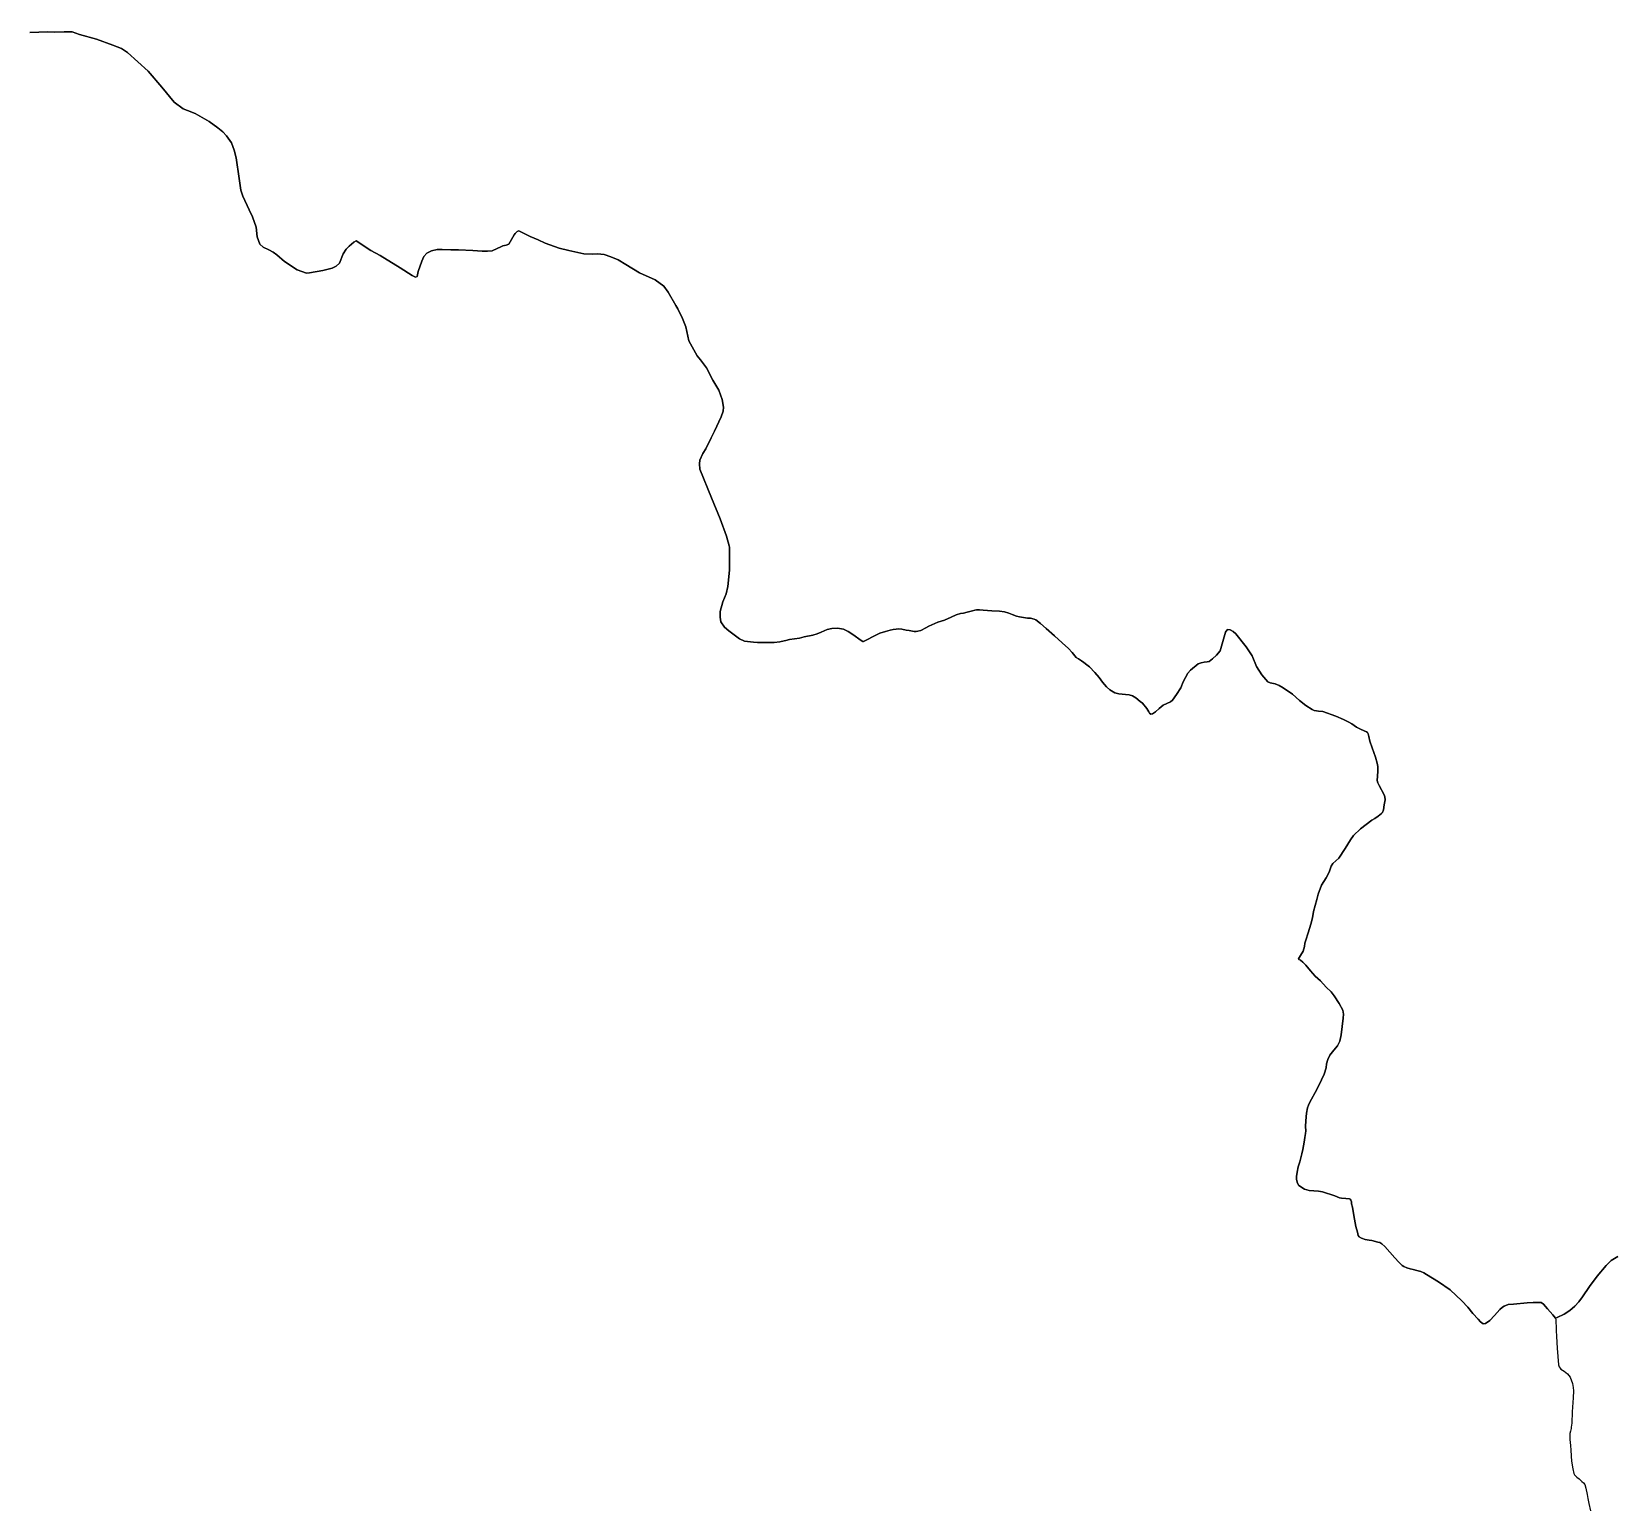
# Model space of a CAD drawing. Header units: millimetres. Extents: x 163919 to 195198, y 430116 to 478891.
# Drawn here: x 174272 to 178483, y 447692 to 451612 of the extents above; entities that cross this region are included whole.
import ezdxf

# ---------------------------------------------------------------- set-up
doc = ezdxf.new("R2010")
doc.units = ezdxf.units.MM
for name, color, linetype in [('#SK(지방하천)_2', 6, 'Continuous'), ('#SK01', 6, 'Continuous'), ('#SK02', 6, 'Continuous'), ('#SK03', 2, 'Continuous'), ('#SK04', 2, 'Continuous')]:
    doc.layers.add(name, color=color, linetype=linetype)

msp = doc.modelspace()

# ---------------------------------------------------------------- linework, layer by layer
at = {"layer": '#SK(지방하천)_2'}
msp.add_lwpolyline([(174267.2, 451609.8), (174314.7, 451611.1), (174332.2, 451610.3), (174358.2, 451611.7), (174379.7, 451611.4), (174399.4, 451604.7), (174443.7, 451592), (174487.9, 451576.4), (174510.8, 451566.8), (174526.3, 451556.8), (174581, 451506.7), (174617.9, 451464.7), (174650.3, 451424.9), (174674.6, 451407), (174685.9, 451402.3), (174706.4, 451394.7), (174743.3, 451373.1), (174766, 451356), (174779.5, 451345.9), (174789.4, 451335), (174802.9, 451316.2), (174810.1, 451297.3), (174815.4, 451276.3), (174823.4, 451221.7), (174827.4, 451190.5), (174832.8, 451175.2), (174849.7, 451138.9), (174858.1, 451120.4), (174868.1, 451092.3), (174871, 451067.2), (174877.7, 451047.2), (174886.6, 451039.2), (174901.8, 451032.7), (174913.5, 451026.2), (174922.9, 451019), (174943.1, 451001.5), (174977.4, 450979.2), (175001.4, 450970.5), (175009.7, 450970.9), (175045.5, 450977.7), (175070, 450984), (175080.6, 450988.5), (175089.2, 450996.7), (175099.6, 451021.5), (175107.5, 451034), (175115.3, 451041.9), (175127.7, 451052.9), (175134, 451055.9), (175172.9, 451030.9), (175197.2, 451017), (175250.2, 450984.9), (175282.4, 450964.3), (175291, 450960), (175295.7, 450961.9), (175298.8, 450975.2), (175307.9, 451001.8), (175313.4, 451014.5), (175321.8, 451023.3), (175333.9, 451029.8), (175349, 451033), (175362, 451033.6), (175385.3, 451032.5), (175405.4, 451032.4), (175443.4, 451030.5), (175468.7, 451028.9), (175482.8, 451028.7), (175494.6, 451030), (175508.3, 451035.9), (175518.2, 451039.9), (175523.5, 451042.8), (175532.2, 451045), (175538.8, 451047.7), (175546.5, 451059.8), (175553.5, 451072.2), (175555.6, 451076.1), (175561, 451080.9), (175566, 451082.9), (175595.9, 451067.6), (175616.7, 451059.3), (175636, 451050), (175673.2, 451036.5), (175698.5, 451030.4), (175738.3, 451021.5), (175762.4, 451020.9), (175774.8, 451021.7), (175792, 451019.5), (175809.9, 451013.7), (175829.2, 451005.6), (175850, 450993.6), (175886.6, 450971.6), (175927.5, 450952.7), (175950.5, 450936.2), (175962.7, 450920.3), (175982.5, 450884.3), (175988, 450875.5), (176000.4, 450849.7), (176008.8, 450827.4), (176017.1, 450790.7), (176038.9, 450750.5), (176048.1, 450740.1), (176064, 450719.3), (176081.1, 450685.7), (176096.9, 450659.6), (176105.5, 450634.5), (176109, 450614.5), (176108.3, 450603.7), (176102.9, 450588.8), (176085.7, 450550.9), (176076.8, 450532.8), (176062.6, 450503.7), (176054.7, 450491.1), (176046.1, 450473.6), (176045.4, 450464.1), (176046.4, 450449.4), (176077.7, 450373.2), (176100.2, 450317.6), (176117.5, 450271.5), (176124.2, 450246.5), (176125.2, 450242.7), (176125, 450181.3), (176121.2, 450137.6), (176116.4, 450118.4), (176107.6, 450097.3), (176100.7, 450071.8), (176100.5, 450056.2), (176102.6, 450044.2), (176111.7, 450030), (176123, 450020.4), (176152, 449998.8), (176164.7, 449992.9), (176188.9, 449989.9), (176199.6, 449989.1), (176220.2, 449989.4), (176230.6, 449989.2), (176243.9, 449989.6), (176258.9, 449990.9), (176270.1, 449993.3), (176274.6, 449994.9), (176284.6, 449996.9), (176297.5, 449998.9), (176311.2, 450000.9), (176323.8, 450004), (176346.3, 450008.8), (176357.8, 450012.3), (176368.6, 450016.8), (176384.8, 450023.6), (176397.3, 450026.9), (176412, 450027.2), (176427.7, 450024.9), (176440.3, 450018.3), (176455.7, 450008.4), (176472, 449996.2), (176479.1, 449992.1), (176481.3, 449992.3), (176484.7, 449993.8), (176493.9, 449998.5), (176504.7, 450004.1), (176524.1, 450014), (176539.3, 450018.8), (176551.5, 450022.2), (176560.2, 450024), (176567.8, 450024.9), (176574.2, 450025.2), (176583.3, 450024.5), (176594.2, 450022.3), (176602.1, 450021), (176610.8, 450019.4), (176616, 450018.5), (176620.7, 450018.5), (176625.6, 450019.2), (176633.5, 450021.4), (176646.3, 450028.1), (176654.3, 450032.5), (176670.6, 450040), (176678.8, 450043.3), (176695.9, 450048.7), (176713.5, 450057), (176727.4, 450063.2), (176738.7, 450066.2), (176746.4, 450067.5), (176756.4, 450070.1), (176770.5, 450073.8), (176776.8, 450075.4), (176781.5, 450075.8), (176788.7, 450075.8), (176799.3, 450075.4), (176822.1, 450073.7), (176842, 450072.4), (176855.1, 450070.4), (176866.8, 450067.1), (176876.2, 450063.4), (176887.5, 450058.8), (176895, 450057.2), (176917, 450054.1), (176924.3, 450053.6), (176934.4, 450051.3), (176938.5, 450049.1), (176951, 450039.5), (176965.8, 450026.2), (176988.4, 450007.4), (177008.4, 449988.5), (177025.2, 449973.3), (177034.8, 449962.5), (177045.6, 449949.6), (177051.9, 449945.7), (177059.7, 449940.9), (177066.3, 449936.5), (177074.1, 449930.1), (177080.9, 449924.5), (177095.3, 449909.9), (177106.8, 449896.6), (177116, 449884.2), (177126.8, 449871.9), (177135.7, 449863.2), (177148.7, 449855.2), (177159.6, 449853.2), (177176.5, 449851.4), (177187, 449850), (177195.4, 449847.7), (177204.6, 449842.4), (177216.2, 449833), (177222.2, 449828.2), (177233.8, 449813.7), (177239.1, 449804.8), (177240.3, 449801.8), (177244.2, 449799), (177248.9, 449800), (177256.4, 449804.7), (177266.4, 449814.4), (177276.5, 449822.6), (177296.1, 449832), (177301.3, 449836.3), (177311.9, 449850.8), (177323.8, 449869.3), (177329.9, 449884.4), (177335.8, 449896.3), (177342.4, 449908), (177349.1, 449915.6), (177369.9, 449932.3), (177377.4, 449935.3), (177386, 449936.9), (177394.1, 449937.5), (177399.5, 449939.2), (177408.2, 449945.5), (177418.4, 449955.5), (177428.2, 449967.4), (177434, 449985.9), (177442.5, 450016.5), (177446.6, 450022.6), (177448.2, 450023.6), (177455.2, 450023.2), (177462.5, 450018.3), (177469.7, 450012.2), (177497.7, 449977.7), (177512.9, 449953.6), (177525.2, 449925.7), (177538.7, 449903.6), (177555.3, 449885.2), (177561.3, 449881.8), (177574, 449879.2), (177584.7, 449875.1), (177596, 449868.8), (177620, 449852), (177638.7, 449834.8), (177655.9, 449821.9), (177672.7, 449810.9), (177678.2, 449808.5), (177684.2, 449807.5), (177689.1, 449807.2), (177700.6, 449805.6), (177735.8, 449793.4), (177755.7, 449784.9), (177769.6, 449778.1), (177778, 449772.9), (177790.3, 449764.7), (177800.9, 449759.5), (177810.8, 449755), (177817.1, 449752.3), (177819.5, 449750.2), (177821.4, 449746.7), (177822.9, 449739.3), (177825.5, 449727.3), (177832.1, 449709.7), (177840.6, 449684.7), (177844.9, 449668.4), (177846.7, 449660.1), (177847.4, 449646.7), (177845.1, 449622.9), (177847, 449616.6), (177850.8, 449609), (177863.9, 449584.5), (177865.6, 449579.1), (177866.7, 449571.5), (177864.2, 449558.2), (177861.8, 449544.8), (177859.2, 449537.4), (177857.1, 449535.2), (177848, 449528.1), (177838.8, 449521.7), (177830.9, 449517.7), (177801, 449494.1), (177782, 449476.3), (177774.7, 449465), (177760.2, 449442.4), (177743, 449416.4), (177727.6, 449402), (177722.9, 449395.6), (177721.1, 449389.7), (177718, 449378.8), (177709.8, 449364.3), (177697.8, 449345), (177688.3, 449320.6), (177685.3, 449306.6), (177680.7, 449290.7), (177675.8, 449274.6), (177673.2, 449257.6), (177669.3, 449240.9), (177662.1, 449218.3), (177655.4, 449198.2), (177653.4, 449190.5), (177652.5, 449181.8), (177648.6, 449169.5), (177641.9, 449157.7), (177636.7, 449148.8), (177636.8, 449147.1), (177641.4, 449145.6), (177647.5, 449140.5), (177655.9, 449132.1), (177668, 449117.3), (177680.8, 449103.3), (177694.3, 449090.5), (177709.6, 449073.5), (177723.1, 449061), (177731.2, 449050.6), (177744, 449030.8), (177753.8, 449012.8), (177755.8, 449002), (177755.3, 448991.2), (177749.7, 448947.4), (177745.8, 448930.2), (177739.6, 448918.3), (177730.5, 448906), (177719.7, 448892.9), (177714.5, 448881.9), (177711.1, 448869.8), (177709.6, 448859.8), (177704.4, 448843), (177690, 448812.5), (177681, 448793.9), (177671.2, 448776.1), (177665.5, 448766.7), (177662.6, 448759.9), (177660.4, 448753.2), (177657.4, 448739.4), (177655.7, 448718.8), (177654.7, 448703.3), (177655.4, 448692.3), (177654.9, 448684.9), (177652.8, 448674.3), (177651.2, 448662), (177647.6, 448642.6), (177645.1, 448630.7), (177639.5, 448609.6), (177635.7, 448596.8), (177632.6, 448582.1), (177630.7, 448570.9), (177630.9, 448562.9), (177633.7, 448553.3), (177636.8, 448547), (177651.9, 448536.9), (177664.4, 448533.9), (177676.8, 448533), (177689.7, 448532.3), (177700, 448529.9), (177732.8, 448519.1), (177745, 448514.4), (177750.4, 448513), (177762.3, 448512.1), (177772.1, 448511.9), (177773.7, 448510.6), (177775.6, 448507.9), (177776.8, 448503.9), (177777.4, 448498), (177779.6, 448489.1), (177783.2, 448466.8), (177786.5, 448448.2), (177788.6, 448437.8), (177792.6, 448422.9), (177794.8, 448414.5), (177797.8, 448410.8), (177803.5, 448406.7), (177813.6, 448403.1), (177824.2, 448402.1), (177830.8, 448400.9), (177847.2, 448396.7), (177852.4, 448395.3), (177857.4, 448392.3), (177865.8, 448384.8), (177892, 448355.2), (177902.7, 448343.5), (177911.9, 448334), (177916, 448331.4), (177923.7, 448328.1), (177932.6, 448325.7), (177941, 448323.6), (177950.3, 448321.3), (177960.9, 448318.2), (177969.3, 448314.7), (177976.6, 448310.7), (178007.8, 448291.4), (178038.7, 448269.7), (178069.7, 448240.4), (178085.7, 448223.6), (178099.6, 448207.3), (178113.7, 448191.9), (178119.9, 448185.1), (178126.4, 448179.9), (178132.9, 448180.1), (178144.2, 448188.7), (178157, 448201.7), (178171.3, 448217.9), (178178.3, 448223.9), (178182.5, 448226.5), (178193.5, 448231), (178207.3, 448231.6), (178243.8, 448235), (178259.3, 448235.8), (178275.6, 448236.4), (178281.2, 448235.9), (178286.8, 448231.6), (178297.2, 448219.1), (178311.8, 448203.6), (178318.5, 448194.3), (178319.4, 448189.7), (178319.8, 448184.1), (178320.7, 448171.9), (178321, 448161.6), (178321.7, 448146.2), (178322.9, 448114.9), (178327.1, 448070.4), (178328.7, 448065), (178331.4, 448061.4), (178333.1, 448059.4), (178341.4, 448053.9), (178350.7, 448046.3), (178358.2, 448038.2), (178364.3, 448020.9), (178366.1, 448010.4), (178367, 448001.7), (178365.9, 447983.2), (178363.3, 447945.7), (178362.1, 447915.3), (178360.8, 447905.2), (178360.1, 447901.4), (178358.3, 447894.6), (178357.2, 447887.9), (178356.9, 447883.6), (178357.2, 447871.5), (178357.6, 447865.1), (178358.4, 447855), (178359.6, 447844.9), (178360.4, 447827.7), (178361.6, 447814.5), (178364.9, 447794.3), (178367.2, 447782.2), (178369.3, 447778.5), (178375.7, 447772.4), (178381.3, 447767.5), (178389.2, 447760.6), (178393.3, 447757), (178396.6, 447753.1), (178399.1, 447743), (178402.6, 447726.5), (178404.8, 447715.1), (178407.7, 447702.1), (178411.7, 447682.6)], dxfattribs=at)
at = {"layer": '#SK01'}
msp.add_lwpolyline([(174267.2, 451609.8), (174314.7, 451611.1), (174332.2, 451610.3), (174358.2, 451611.7), (174379.7, 451611.4), (174399.4, 451604.7), (174443.7, 451592), (174487.9, 451576.4), (174510.8, 451566.8), (174526.3, 451556.8), (174581, 451506.7), (174617.9, 451464.7), (174650.3, 451424.9), (174674.6, 451407), (174685.9, 451402.3), (174706.4, 451394.7), (174743.3, 451373.1), (174766, 451356), (174779.5, 451345.9), (174789.4, 451335), (174802.9, 451316.2), (174810.1, 451297.3), (174815.4, 451276.3), (174823.4, 451221.7), (174827.4, 451190.5), (174832.8, 451175.2), (174849.7, 451138.9), (174858.1, 451120.4), (174868.1, 451092.3), (174871, 451067.2), (174877.7, 451047.2), (174886.6, 451039.2), (174901.8, 451032.7), (174913.5, 451026.2), (174922.9, 451019), (174943.1, 451001.5), (174977.4, 450979.2), (175001.4, 450970.5), (175009.7, 450970.9), (175045.5, 450977.7), (175070, 450984), (175080.6, 450988.5), (175089.2, 450996.7), (175099.6, 451021.5), (175107.5, 451034), (175115.3, 451041.9), (175127.7, 451052.9), (175134, 451055.9), (175172.9, 451030.9), (175197.2, 451017), (175250.2, 450984.9), (175282.4, 450964.3), (175291, 450960), (175295.7, 450961.9), (175298.8, 450975.2), (175307.9, 451001.8), (175313.4, 451014.5), (175321.8, 451023.3), (175333.9, 451029.8), (175349, 451033), (175362, 451033.6), (175385.3, 451032.5), (175405.4, 451032.4), (175443.4, 451030.5), (175468.7, 451028.9), (175482.8, 451028.7), (175494.6, 451030), (175508.3, 451035.9), (175518.2, 451039.9), (175523.5, 451042.8), (175532.2, 451045), (175538.8, 451047.7), (175546.5, 451059.8), (175553.5, 451072.2), (175555.6, 451076.1), (175561, 451080.9), (175566, 451082.9), (175595.9, 451067.6), (175616.7, 451059.3), (175636, 451050), (175673.2, 451036.5), (175698.5, 451030.4), (175738.3, 451021.5), (175762.4, 451020.9), (175774.8, 451021.7), (175792, 451019.5), (175809.9, 451013.7), (175829.2, 451005.6), (175850, 450993.6), (175886.6, 450971.6), (175927.5, 450952.7), (175950.5, 450936.2), (175962.7, 450920.3), (175982.5, 450884.3), (175988, 450875.5), (176000.4, 450849.7), (176008.8, 450827.4), (176017.1, 450790.7), (176038.9, 450750.5), (176048.1, 450740.1), (176064, 450719.3), (176081.1, 450685.7), (176096.9, 450659.6), (176105.5, 450634.5), (176109, 450614.5), (176108.3, 450603.7), (176102.9, 450588.8), (176085.7, 450550.9), (176076.8, 450532.8), (176062.6, 450503.7), (176054.7, 450491.1), (176046.1, 450473.6), (176045.4, 450464.1), (176046.4, 450449.4), (176077.7, 450373.2), (176100.2, 450317.6), (176117.5, 450271.5), (176124.2, 450246.5), (176125.2, 450242.7), (176125, 450181.3), (176121.2, 450137.6), (176116.4, 450118.4), (176107.6, 450097.3), (176100.7, 450071.8), (176100.5, 450056.2), (176102.6, 450044.2), (176111.7, 450030), (176123, 450020.4), (176152, 449998.8), (176164.7, 449992.9), (176188.9, 449989.9), (176199.6, 449989.1), (176220.2, 449989.4), (176230.6, 449989.2), (176243.9, 449989.6), (176258.9, 449990.9), (176270.1, 449993.3), (176274.6, 449994.9), (176284.6, 449996.9), (176297.5, 449998.9), (176311.2, 450000.9), (176323.8, 450004), (176346.3, 450008.8), (176357.8, 450012.3), (176368.6, 450016.8), (176384.8, 450023.6), (176397.3, 450026.9), (176412, 450027.2), (176427.7, 450024.9), (176440.3, 450018.3), (176455.7, 450008.4), (176472, 449996.2), (176479.1, 449992.1), (176481.3, 449992.3), (176484.7, 449993.8), (176493.9, 449998.5), (176504.7, 450004.1), (176524.1, 450014), (176539.3, 450018.8), (176551.5, 450022.2), (176560.2, 450024), (176567.8, 450024.9), (176574.2, 450025.2), (176583.3, 450024.5), (176594.2, 450022.3), (176602.1, 450021), (176610.8, 450019.4), (176616, 450018.5), (176620.7, 450018.5), (176625.6, 450019.2), (176633.5, 450021.4), (176646.3, 450028.1), (176654.3, 450032.5), (176670.6, 450040), (176678.8, 450043.3), (176695.9, 450048.7), (176713.5, 450057), (176727.4, 450063.2), (176738.7, 450066.2), (176746.4, 450067.5), (176756.4, 450070.1), (176770.5, 450073.8), (176776.8, 450075.4), (176781.5, 450075.8), (176788.7, 450075.8), (176799.3, 450075.4), (176822.1, 450073.7), (176842, 450072.4), (176855.1, 450070.4), (176866.8, 450067.1), (176876.2, 450063.4), (176887.5, 450058.8), (176895, 450057.2), (176917, 450054.1), (176924.3, 450053.6), (176934.4, 450051.3), (176938.5, 450049.1), (176951, 450039.5), (176965.8, 450026.2), (176988.4, 450007.4), (177008.4, 449988.5), (177025.2, 449973.3), (177034.8, 449962.5), (177045.6, 449949.6), (177051.9, 449945.7), (177059.7, 449940.9), (177066.3, 449936.5), (177074.1, 449930.1), (177080.9, 449924.5), (177095.3, 449909.9), (177106.8, 449896.6), (177116, 449884.2), (177126.8, 449871.9), (177135.7, 449863.2), (177148.7, 449855.2), (177159.6, 449853.2), (177176.5, 449851.4), (177187, 449850), (177195.4, 449847.7), (177204.6, 449842.4), (177216.2, 449833), (177222.2, 449828.2), (177233.8, 449813.7), (177239.1, 449804.8), (177240.3, 449801.8), (177244.2, 449799), (177248.9, 449800), (177256.4, 449804.7), (177266.4, 449814.4), (177276.5, 449822.6), (177296.1, 449832), (177301.3, 449836.3), (177311.9, 449850.8), (177323.8, 449869.3), (177329.9, 449884.4), (177335.8, 449896.3), (177342.4, 449908), (177349.1, 449915.6), (177369.9, 449932.3), (177377.4, 449935.3), (177386, 449936.9), (177394.1, 449937.5), (177399.5, 449939.2), (177408.2, 449945.5), (177418.4, 449955.5), (177428.2, 449967.4), (177434, 449985.9), (177442.5, 450016.5), (177446.6, 450022.6), (177448.2, 450023.6), (177455.2, 450023.2), (177462.5, 450018.3), (177469.7, 450012.2), (177497.7, 449977.7), (177512.9, 449953.6), (177525.2, 449925.7), (177538.7, 449903.6), (177555.3, 449885.2), (177561.3, 449881.8), (177574, 449879.2), (177584.7, 449875.1), (177596, 449868.8), (177620, 449852), (177638.7, 449834.8), (177655.9, 449821.9), (177672.7, 449810.9), (177678.2, 449808.5), (177684.2, 449807.5), (177689.1, 449807.2), (177700.6, 449805.6), (177735.8, 449793.4), (177755.7, 449784.9), (177769.6, 449778.1), (177778, 449772.9), (177790.3, 449764.7), (177800.9, 449759.5), (177810.8, 449755), (177817.1, 449752.3), (177819.5, 449750.2), (177821.4, 449746.7), (177822.9, 449739.3), (177825.5, 449727.3), (177832.1, 449709.7), (177840.6, 449684.7), (177844.9, 449668.4), (177846.7, 449660.1), (177847.4, 449646.7), (177845.1, 449622.9), (177847, 449616.6), (177850.8, 449609), (177863.9, 449584.5), (177865.6, 449579.1), (177866.7, 449571.5), (177864.2, 449558.2), (177861.8, 449544.8), (177859.2, 449537.4), (177857.1, 449535.2), (177848, 449528.1), (177838.8, 449521.7), (177830.9, 449517.7), (177801, 449494.1), (177782, 449476.3), (177774.7, 449465), (177760.2, 449442.4), (177743, 449416.4), (177727.6, 449402), (177722.9, 449395.6), (177721.1, 449389.7), (177718, 449378.8), (177709.8, 449364.3), (177697.8, 449345), (177688.3, 449320.6), (177685.3, 449306.6), (177680.7, 449290.7), (177675.8, 449274.6), (177673.2, 449257.6), (177669.3, 449240.9), (177662.1, 449218.3), (177655.4, 449198.2), (177653.4, 449190.5), (177652.5, 449181.8), (177648.6, 449169.5), (177641.9, 449157.7), (177636.7, 449148.8), (177636.8, 449147.1), (177641.4, 449145.6), (177647.5, 449140.5), (177655.9, 449132.1), (177668, 449117.3), (177680.8, 449103.3), (177694.3, 449090.5), (177709.6, 449073.5), (177723.1, 449061), (177731.2, 449050.6), (177744, 449030.8), (177753.8, 449012.8), (177755.8, 449002), (177755.3, 448991.2), (177749.7, 448947.4), (177745.8, 448930.2), (177739.6, 448918.3), (177730.5, 448906), (177719.7, 448892.9), (177714.5, 448881.9), (177711.1, 448869.8), (177709.6, 448859.8), (177704.4, 448843), (177690, 448812.5), (177681, 448793.9), (177671.2, 448776.1), (177665.5, 448766.7), (177662.6, 448759.9), (177660.4, 448753.2), (177657.4, 448739.4), (177655.7, 448718.8), (177654.7, 448703.3), (177655.4, 448692.3), (177654.9, 448684.9), (177652.8, 448674.3), (177651.2, 448662), (177647.6, 448642.6), (177645.1, 448630.7), (177639.5, 448609.6), (177635.7, 448596.8), (177632.6, 448582.1), (177630.7, 448570.9), (177630.9, 448562.9), (177633.7, 448553.3), (177636.8, 448547), (177651.9, 448536.9), (177664.4, 448533.9), (177676.8, 448533), (177689.7, 448532.3), (177700, 448529.9), (177732.8, 448519.1), (177745, 448514.4), (177750.4, 448513), (177762.3, 448512.1), (177772.1, 448511.9), (177773.7, 448510.6), (177775.6, 448507.9), (177776.8, 448503.9), (177777.4, 448498), (177779.6, 448489.1), (177783.2, 448466.8), (177786.5, 448448.2), (177788.6, 448437.8), (177792.6, 448422.9), (177794.8, 448414.5), (177797.8, 448410.8), (177803.5, 448406.7), (177813.6, 448403.1), (177824.2, 448402.1), (177830.8, 448400.9), (177847.2, 448396.7), (177852.4, 448395.3), (177857.4, 448392.3), (177865.8, 448384.8), (177892, 448355.2), (177902.7, 448343.5), (177911.9, 448334), (177916, 448331.4), (177923.7, 448328.1), (177932.6, 448325.7), (177941, 448323.6), (177950.3, 448321.3), (177960.9, 448318.2), (177969.3, 448314.7), (177976.6, 448310.7), (178007.8, 448291.4), (178038.7, 448269.7), (178069.7, 448240.4), (178085.7, 448223.6), (178099.6, 448207.3), (178113.7, 448191.9), (178119.9, 448185.1), (178126.4, 448179.9), (178132.9, 448180.1), (178144.2, 448188.7), (178157, 448201.7), (178171.3, 448217.9), (178178.3, 448223.9), (178182.5, 448226.5), (178193.5, 448231), (178207.3, 448231.6), (178243.8, 448235), (178259.3, 448235.8), (178275.6, 448236.4), (178281.2, 448235.9), (178286.8, 448231.6), (178297.2, 448219.1), (178311.8, 448203.6), (178318.5, 448194.3), (178323.1, 448196.1), (178341.7, 448205.5), (178357.2, 448214.5), (178370.3, 448226.5), (178380.5, 448238.3), (178390.9, 448251), (178409, 448278.8), (178429.4, 448305.8), (178453, 448334.8), (178466.5, 448347.4), (178484.6, 448358.5)], dxfattribs=at)
at = {"layer": '#SK02'}
msp.add_lwpolyline([(174267.2, 451609.8), (174314.7, 451611.1), (174332.2, 451610.3), (174358.2, 451611.7), (174379.7, 451611.4), (174399.4, 451604.7), (174443.7, 451592), (174487.9, 451576.4), (174510.8, 451566.8), (174526.3, 451556.8), (174581, 451506.7), (174617.9, 451464.7), (174650.3, 451424.9), (174674.6, 451407), (174685.9, 451402.3), (174706.4, 451394.7), (174743.3, 451373.1), (174766, 451356), (174779.5, 451345.9), (174789.4, 451335), (174802.9, 451316.2), (174810.1, 451297.3), (174815.4, 451276.3), (174823.4, 451221.7), (174827.4, 451190.5), (174832.8, 451175.2), (174849.7, 451138.9), (174858.1, 451120.4), (174868.1, 451092.3), (174871, 451067.2), (174877.7, 451047.2), (174886.6, 451039.2), (174901.8, 451032.7), (174913.5, 451026.2), (174922.9, 451019), (174943.1, 451001.5), (174977.4, 450979.2), (175001.4, 450970.5), (175009.7, 450970.9), (175045.5, 450977.7), (175070, 450984), (175080.6, 450988.5), (175089.2, 450996.7), (175099.6, 451021.5), (175107.5, 451034), (175115.3, 451041.9), (175127.7, 451052.9), (175134, 451055.9), (175172.9, 451030.9), (175197.2, 451017), (175250.2, 450984.9), (175282.4, 450964.3), (175291, 450960), (175295.7, 450961.9), (175298.8, 450975.2), (175307.9, 451001.8), (175313.4, 451014.5), (175321.8, 451023.3), (175333.9, 451029.8), (175349, 451033), (175362, 451033.6), (175385.3, 451032.5), (175405.4, 451032.4), (175443.4, 451030.5), (175468.7, 451028.9), (175482.8, 451028.7), (175494.6, 451030), (175508.3, 451035.9), (175518.2, 451039.9), (175523.5, 451042.8), (175532.2, 451045), (175538.8, 451047.7), (175546.5, 451059.8), (175553.5, 451072.2), (175555.6, 451076.1), (175561, 451080.9), (175566, 451082.9), (175595.9, 451067.6), (175616.7, 451059.3), (175636, 451050), (175673.2, 451036.5), (175698.5, 451030.4), (175738.3, 451021.5), (175762.4, 451020.9), (175774.8, 451021.7), (175792, 451019.5), (175809.9, 451013.7), (175829.2, 451005.6), (175850, 450993.6), (175886.6, 450971.6), (175927.5, 450952.7), (175950.5, 450936.2), (175962.7, 450920.3), (175982.5, 450884.3), (175988, 450875.5), (176000.4, 450849.7), (176008.8, 450827.4), (176017.1, 450790.7), (176038.9, 450750.5), (176048.1, 450740.1), (176064, 450719.3), (176081.1, 450685.7), (176096.9, 450659.6), (176105.5, 450634.5), (176109, 450614.5), (176108.3, 450603.7), (176102.9, 450588.8), (176085.7, 450550.9), (176076.8, 450532.8), (176062.6, 450503.7), (176054.7, 450491.1), (176046.1, 450473.6), (176045.4, 450464.1), (176046.4, 450449.4), (176077.7, 450373.2), (176100.2, 450317.6), (176117.5, 450271.5), (176124.2, 450246.5), (176125.2, 450242.7), (176125, 450181.3), (176121.2, 450137.6), (176116.4, 450118.4), (176107.6, 450097.3), (176100.7, 450071.8), (176100.5, 450056.2), (176102.6, 450044.2), (176111.7, 450030), (176123, 450020.4), (176152, 449998.8), (176164.7, 449992.9), (176188.9, 449989.9), (176199.6, 449989.1), (176220.2, 449989.4), (176230.6, 449989.2), (176243.9, 449989.6), (176258.9, 449990.9), (176270.1, 449993.3), (176274.6, 449994.9), (176284.6, 449996.9), (176297.5, 449998.9), (176311.2, 450000.9), (176323.8, 450004), (176346.3, 450008.8), (176357.8, 450012.3), (176368.6, 450016.8), (176384.8, 450023.6), (176397.3, 450026.9), (176412, 450027.2), (176427.7, 450024.9), (176440.3, 450018.3), (176455.7, 450008.4), (176472, 449996.2), (176479.1, 449992.1), (176481.3, 449992.3), (176484.7, 449993.8), (176493.9, 449998.5), (176504.7, 450004.1), (176524.1, 450014), (176539.3, 450018.8), (176551.5, 450022.2), (176560.2, 450024), (176567.8, 450024.9), (176574.2, 450025.2), (176583.3, 450024.5), (176594.2, 450022.3), (176602.1, 450021), (176610.8, 450019.4), (176616, 450018.5), (176620.7, 450018.5), (176625.6, 450019.2), (176633.5, 450021.4), (176646.3, 450028.1), (176654.3, 450032.5), (176670.6, 450040), (176678.8, 450043.3), (176695.9, 450048.7), (176713.5, 450057), (176727.4, 450063.2), (176738.7, 450066.2), (176746.4, 450067.5), (176756.4, 450070.1), (176770.5, 450073.8), (176776.8, 450075.4), (176781.5, 450075.8), (176788.7, 450075.8), (176799.3, 450075.4), (176822.1, 450073.7), (176842, 450072.4), (176855.1, 450070.4), (176866.8, 450067.1), (176876.2, 450063.4), (176887.5, 450058.8), (176895, 450057.2), (176917, 450054.1), (176924.3, 450053.6), (176934.4, 450051.3), (176938.5, 450049.1), (176951, 450039.5), (176965.8, 450026.2), (176988.4, 450007.4), (177008.4, 449988.5), (177025.2, 449973.3), (177034.8, 449962.5), (177045.6, 449949.6), (177051.9, 449945.7), (177059.7, 449940.9), (177066.3, 449936.5), (177074.1, 449930.1), (177080.9, 449924.5), (177095.3, 449909.9), (177106.8, 449896.6), (177116, 449884.2), (177126.8, 449871.9), (177135.7, 449863.2), (177148.7, 449855.2), (177159.6, 449853.2), (177176.5, 449851.4), (177187, 449850), (177195.4, 449847.7), (177204.6, 449842.4), (177216.2, 449833), (177222.2, 449828.2), (177233.8, 449813.7), (177239.1, 449804.8), (177240.3, 449801.8), (177244.2, 449799), (177248.9, 449800), (177256.4, 449804.7), (177266.4, 449814.4), (177276.5, 449822.6), (177296.1, 449832), (177301.3, 449836.3), (177311.9, 449850.8), (177323.8, 449869.3), (177329.9, 449884.4), (177335.8, 449896.3), (177342.4, 449908), (177349.1, 449915.6), (177369.9, 449932.3), (177377.4, 449935.3), (177386, 449936.9), (177394.1, 449937.5), (177399.5, 449939.2), (177408.2, 449945.5), (177418.4, 449955.5), (177428.2, 449967.4), (177434, 449985.9), (177442.5, 450016.5), (177446.6, 450022.6), (177448.2, 450023.6), (177455.2, 450023.2), (177462.5, 450018.3), (177469.7, 450012.2), (177497.7, 449977.7), (177512.9, 449953.6), (177525.2, 449925.7), (177538.7, 449903.6), (177555.3, 449885.2), (177561.3, 449881.8), (177574, 449879.2), (177584.7, 449875.1), (177596, 449868.8), (177620, 449852), (177638.7, 449834.8), (177655.9, 449821.9), (177672.7, 449810.9), (177678.2, 449808.5), (177684.2, 449807.5), (177689.1, 449807.2), (177700.6, 449805.6), (177735.8, 449793.4), (177755.7, 449784.9), (177769.6, 449778.1), (177778, 449772.9), (177790.3, 449764.7), (177800.9, 449759.5), (177810.8, 449755), (177817.1, 449752.3), (177819.5, 449750.2), (177821.4, 449746.7), (177822.9, 449739.3), (177825.5, 449727.3), (177832.1, 449709.7), (177840.6, 449684.7), (177844.9, 449668.4), (177846.7, 449660.1), (177847.4, 449646.7), (177845.1, 449622.9), (177847, 449616.6), (177850.8, 449609), (177863.9, 449584.5), (177865.6, 449579.1), (177866.7, 449571.5), (177864.2, 449558.2), (177861.8, 449544.8), (177859.2, 449537.4), (177857.1, 449535.2), (177848, 449528.1), (177838.8, 449521.7), (177830.9, 449517.7), (177801, 449494.1), (177782, 449476.3), (177774.7, 449465), (177760.2, 449442.4), (177743, 449416.4), (177727.6, 449402), (177722.9, 449395.6), (177721.1, 449389.7), (177718, 449378.8), (177709.8, 449364.3), (177697.8, 449345), (177688.3, 449320.6), (177685.3, 449306.6), (177680.7, 449290.7), (177675.8, 449274.6), (177673.2, 449257.6), (177669.3, 449240.9), (177662.1, 449218.3), (177655.4, 449198.2), (177653.4, 449190.5), (177652.5, 449181.8), (177648.6, 449169.5), (177641.9, 449157.7), (177636.7, 449148.8), (177636.8, 449147.1), (177641.4, 449145.6), (177647.5, 449140.5), (177655.9, 449132.1), (177668, 449117.3), (177680.8, 449103.3), (177694.3, 449090.5), (177709.6, 449073.5), (177723.1, 449061), (177731.2, 449050.6), (177744, 449030.8), (177753.8, 449012.8), (177755.8, 449002), (177755.3, 448991.2), (177749.7, 448947.4), (177745.8, 448930.2), (177739.6, 448918.3), (177730.5, 448906), (177719.7, 448892.9), (177714.5, 448881.9), (177711.1, 448869.8), (177709.6, 448859.8), (177704.4, 448843), (177690, 448812.5), (177681, 448793.9), (177671.2, 448776.1), (177665.5, 448766.7), (177662.6, 448759.9), (177660.4, 448753.2), (177657.4, 448739.4), (177655.7, 448718.8), (177654.7, 448703.3), (177655.4, 448692.3), (177654.9, 448684.9), (177652.8, 448674.3), (177651.2, 448662), (177647.6, 448642.6), (177645.1, 448630.7), (177639.5, 448609.6), (177635.7, 448596.8), (177632.6, 448582.1), (177630.7, 448570.9), (177630.9, 448562.9), (177633.7, 448553.3), (177636.8, 448547), (177651.9, 448536.9), (177664.4, 448533.9), (177676.8, 448533), (177689.7, 448532.3), (177700, 448529.9), (177732.8, 448519.1), (177745, 448514.4), (177750.4, 448513), (177762.3, 448512.1), (177772.1, 448511.9), (177773.7, 448510.6), (177775.6, 448507.9), (177776.8, 448503.9), (177777.4, 448498), (177779.6, 448489.1), (177783.2, 448466.8), (177786.5, 448448.2), (177788.6, 448437.8), (177792.6, 448422.9), (177794.8, 448414.5), (177797.8, 448410.8), (177803.5, 448406.7), (177813.6, 448403.1), (177824.2, 448402.1), (177830.8, 448400.9), (177847.2, 448396.7), (177852.4, 448395.3), (177857.4, 448392.3), (177865.8, 448384.8), (177892, 448355.2), (177902.7, 448343.5), (177911.9, 448334), (177916, 448331.4), (177923.7, 448328.1), (177932.6, 448325.7), (177941, 448323.6), (177950.3, 448321.3), (177960.9, 448318.2), (177969.3, 448314.7), (177976.6, 448310.7), (178007.8, 448291.4), (178038.7, 448269.7), (178069.7, 448240.4), (178085.7, 448223.6), (178099.6, 448207.3), (178113.7, 448191.9), (178119.9, 448185.1), (178126.4, 448179.9), (178132.9, 448180.1), (178144.2, 448188.7), (178157, 448201.7), (178171.3, 448217.9), (178178.3, 448223.9), (178182.5, 448226.5), (178193.5, 448231), (178207.3, 448231.6), (178243.8, 448235), (178259.3, 448235.8), (178275.6, 448236.4), (178281.2, 448235.9), (178286.8, 448231.6), (178297.2, 448219.1), (178311.8, 448203.6), (178318.5, 448194.3), (178323.1, 448196.1), (178341.7, 448205.5), (178357.2, 448214.5), (178370.3, 448226.5), (178380.5, 448238.3), (178390.9, 448251), (178409, 448278.8), (178429.4, 448305.8), (178453, 448334.8), (178466.5, 448347.4), (178484.6, 448358.5)], dxfattribs=at)
at = {"layer": '#SK03', "ltscale": 10}
msp.add_lwpolyline([(178484.6, 448358.5), (178466.5, 448347.4), (178453, 448334.8), (178429.4, 448305.8), (178409, 448278.8), (178390.9, 448251), (178380.5, 448238.3), (178370.3, 448226.5), (178357.2, 448214.5), (178341.7, 448205.5), (178323.1, 448196.1), (178318.5, 448194.3), (178311.8, 448203.6), (178297.2, 448219.1), (178286.8, 448231.6), (178281.2, 448235.9), (178275.6, 448236.4), (178259.3, 448235.8), (178243.8, 448235), (178207.3, 448231.6), (178193.5, 448231), (178182.5, 448226.5), (178178.3, 448223.9), (178171.3, 448217.9), (178157, 448201.7), (178144.2, 448188.7), (178132.9, 448180.1), (178126.4, 448179.9), (178119.9, 448185.1), (178113.7, 448191.9), (178099.6, 448207.3), (178085.7, 448223.6), (178069.7, 448240.4), (178038.7, 448269.7), (178007.8, 448291.4), (177976.6, 448310.7), (177969.3, 448314.7), (177960.9, 448318.2), (177950.3, 448321.3), (177941, 448323.6), (177932.6, 448325.7), (177923.7, 448328.1), (177916, 448331.4), (177911.9, 448334), (177902.7, 448343.5), (177892, 448355.2), (177865.8, 448384.8), (177857.4, 448392.3), (177852.4, 448395.3), (177847.2, 448396.7), (177830.8, 448400.9), (177824.2, 448402.1), (177813.6, 448403.1), (177803.5, 448406.7), (177797.8, 448410.8), (177794.8, 448414.5), (177792.6, 448422.9), (177788.6, 448437.8), (177786.5, 448448.2), (177783.2, 448466.8), (177779.6, 448489.1), (177777.4, 448498), (177776.8, 448503.9), (177775.6, 448507.9), (177773.7, 448510.6), (177772.1, 448511.9), (177762.3, 448512.1), (177750.4, 448513), (177745, 448514.4), (177732.8, 448519.1), (177700, 448529.9), (177689.7, 448532.3), (177676.8, 448533), (177664.4, 448533.9), (177651.9, 448536.9), (177636.8, 448547), (177633.7, 448553.3), (177630.9, 448562.9), (177630.7, 448570.9), (177632.6, 448582.1), (177635.7, 448596.8), (177639.5, 448609.6), (177645.1, 448630.7), (177647.6, 448642.6), (177651.2, 448662), (177652.8, 448674.3), (177654.9, 448684.9), (177655.4, 448692.3), (177654.7, 448703.3), (177655.7, 448718.8), (177657.4, 448739.4), (177660.4, 448753.2), (177662.6, 448759.9), (177665.5, 448766.7), (177671.2, 448776.1), (177681, 448793.9), (177690, 448812.5), (177704.4, 448843), (177709.6, 448859.8), (177711.1, 448869.8), (177714.5, 448881.9), (177719.7, 448892.9), (177730.5, 448906), (177739.6, 448918.3), (177745.8, 448930.2), (177749.7, 448947.4), (177755.3, 448991.2), (177755.8, 449002), (177753.8, 449012.8), (177744, 449030.8), (177731.2, 449050.6), (177723.1, 449061), (177709.6, 449073.5), (177694.3, 449090.5), (177680.8, 449103.3), (177668, 449117.3), (177655.9, 449132.1), (177647.5, 449140.5), (177641.4, 449145.6), (177636.8, 449147.1), (177636.7, 449148.8), (177641.9, 449157.7), (177648.6, 449169.5), (177652.5, 449181.8), (177653.4, 449190.5), (177655.4, 449198.2), (177662.1, 449218.3), (177669.3, 449240.9), (177673.2, 449257.6), (177675.8, 449274.6), (177680.7, 449290.7), (177685.3, 449306.6), (177688.3, 449320.6), (177697.8, 449345), (177709.8, 449364.3), (177718, 449378.8), (177721.1, 449389.7), (177722.9, 449395.6), (177727.6, 449402), (177743, 449416.4), (177760.2, 449442.4), (177774.7, 449465), (177782, 449476.3), (177801, 449494.1), (177830.9, 449517.7), (177838.8, 449521.7), (177848, 449528.1), (177857.1, 449535.2), (177859.2, 449537.4), (177861.8, 449544.8), (177864.2, 449558.2), (177866.7, 449571.5), (177865.6, 449579.1), (177863.9, 449584.5), (177850.8, 449609), (177847, 449616.6), (177845.1, 449622.9), (177847.4, 449646.7), (177846.7, 449660.1), (177844.9, 449668.4), (177840.6, 449684.7), (177832.1, 449709.7), (177825.5, 449727.3), (177822.9, 449739.3), (177821.4, 449746.7), (177819.5, 449750.2), (177817.1, 449752.3), (177810.8, 449755), (177800.9, 449759.5), (177790.3, 449764.7), (177778, 449772.9), (177769.6, 449778.1), (177755.7, 449784.9), (177735.8, 449793.4), (177700.6, 449805.6), (177689.1, 449807.2), (177684.2, 449807.5), (177678.2, 449808.5), (177672.7, 449810.9), (177655.9, 449821.9), (177638.7, 449834.8), (177620, 449852), (177596, 449868.8), (177584.7, 449875.1), (177574, 449879.2), (177561.3, 449881.8), (177555.3, 449885.2), (177538.7, 449903.6), (177525.2, 449925.7), (177512.9, 449953.6), (177497.7, 449977.7), (177469.7, 450012.2), (177462.5, 450018.3), (177455.2, 450023.2), (177448.2, 450023.6), (177446.6, 450022.6), (177442.5, 450016.5), (177434, 449985.9), (177428.2, 449967.4), (177418.4, 449955.5), (177408.2, 449945.5), (177399.5, 449939.2), (177394.1, 449937.5), (177386, 449936.9), (177377.4, 449935.3), (177369.9, 449932.3), (177349.1, 449915.6), (177342.4, 449908), (177335.8, 449896.3), (177329.9, 449884.4), (177323.8, 449869.3), (177311.9, 449850.8), (177301.3, 449836.3), (177296.1, 449832), (177276.5, 449822.6), (177266.4, 449814.4), (177256.4, 449804.7), (177248.9, 449800), (177244.2, 449799), (177240.3, 449801.8), (177239.1, 449804.8), (177233.8, 449813.7), (177222.2, 449828.2), (177216.2, 449833), (177204.6, 449842.4), (177195.4, 449847.7), (177187, 449850), (177176.5, 449851.4), (177159.6, 449853.2), (177148.7, 449855.2), (177135.7, 449863.2), (177126.8, 449871.9), (177116, 449884.2), (177106.8, 449896.6), (177095.3, 449909.9), (177080.9, 449924.5), (177074.1, 449930.1), (177066.3, 449936.5), (177059.7, 449940.9), (177051.9, 449945.7), (177045.6, 449949.6), (177034.8, 449962.5), (177025.2, 449973.3), (177008.4, 449988.5), (176988.4, 450007.4), (176965.8, 450026.2), (176951, 450039.5), (176938.5, 450049.1), (176934.4, 450051.3), (176924.3, 450053.6), (176917, 450054.1), (176895, 450057.2), (176887.5, 450058.8), (176876.2, 450063.4), (176866.8, 450067.1), (176855.1, 450070.4), (176842, 450072.4), (176822.1, 450073.7), (176799.3, 450075.4), (176788.7, 450075.8), (176781.5, 450075.8), (176776.8, 450075.4), (176770.5, 450073.8), (176756.4, 450070.1), (176746.4, 450067.5), (176738.7, 450066.2), (176727.4, 450063.2), (176713.5, 450057), (176695.9, 450048.7), (176678.8, 450043.3), (176670.6, 450040), (176654.3, 450032.5), (176646.3, 450028.1), (176633.5, 450021.4), (176625.6, 450019.2), (176620.7, 450018.5), (176616, 450018.5), (176610.8, 450019.4), (176602.1, 450021), (176594.2, 450022.3), (176583.3, 450024.5), (176574.2, 450025.2), (176567.8, 450024.9), (176560.2, 450024), (176551.5, 450022.2), (176539.3, 450018.8), (176524.1, 450014), (176504.7, 450004.1), (176493.9, 449998.5), (176484.7, 449993.8), (176481.3, 449992.3), (176479.1, 449992.1), (176472, 449996.2), (176455.7, 450008.4), (176440.3, 450018.3), (176427.7, 450024.9), (176412, 450027.2), (176397.3, 450026.9), (176384.8, 450023.6), (176368.6, 450016.8), (176357.8, 450012.3), (176346.3, 450008.8), (176323.8, 450004), (176311.2, 450000.9), (176297.5, 449998.9), (176284.6, 449996.9), (176274.6, 449994.9), (176270.1, 449993.3), (176258.9, 449990.9), (176243.9, 449989.6), (176230.6, 449989.2), (176220.2, 449989.4), (176199.6, 449989.1), (176188.9, 449989.9), (176164.7, 449992.9), (176152, 449998.8), (176123, 450020.4), (176111.7, 450030), (176102.6, 450044.2), (176100.5, 450056.2), (176100.7, 450071.8), (176107.6, 450097.3), (176116.4, 450118.4), (176121.2, 450137.6), (176125, 450181.3), (176125.2, 450242.7), (176124.2, 450246.5), (176117.5, 450271.5), (176100.2, 450317.6), (176077.7, 450373.2), (176046.4, 450449.4), (176045.4, 450464.1), (176046.1, 450473.6), (176054.7, 450491.1), (176062.6, 450503.7), (176076.8, 450532.8), (176085.7, 450550.9), (176102.9, 450588.8), (176108.3, 450603.7), (176109, 450614.5), (176105.5, 450634.5), (176096.9, 450659.6), (176081.1, 450685.7), (176064, 450719.3), (176048.1, 450740.1), (176038.9, 450750.5), (176017.1, 450790.7), (176008.8, 450827.4), (176000.4, 450849.7), (175988, 450875.5), (175982.5, 450884.3), (175962.7, 450920.3), (175950.5, 450936.2), (175927.5, 450952.7), (175886.6, 450971.6), (175850, 450993.6), (175829.2, 451005.6), (175809.9, 451013.7), (175792, 451019.5), (175774.8, 451021.7), (175762.4, 451020.9), (175738.3, 451021.5), (175698.5, 451030.4), (175673.2, 451036.5), (175636, 451050), (175616.7, 451059.3), (175595.9, 451067.6), (175566, 451082.9), (175561, 451080.9), (175555.6, 451076.1), (175553.5, 451072.2), (175546.5, 451059.8), (175538.8, 451047.7), (175532.2, 451045), (175523.5, 451042.8), (175518.2, 451039.9), (175508.3, 451035.9), (175494.6, 451030), (175482.8, 451028.7), (175468.7, 451028.9), (175443.4, 451030.5), (175405.4, 451032.4), (175385.3, 451032.5), (175362, 451033.6), (175349, 451033), (175333.9, 451029.8), (175321.8, 451023.3), (175313.4, 451014.5), (175307.9, 451001.8), (175298.8, 450975.2), (175295.7, 450961.9), (175291, 450960), (175282.4, 450964.3), (175250.2, 450984.9), (175197.2, 451017), (175172.9, 451030.9), (175134, 451055.9), (175127.7, 451052.9), (175115.3, 451041.9), (175107.5, 451034), (175099.6, 451021.5), (175089.2, 450996.7), (175080.6, 450988.5), (175070, 450984), (175045.5, 450977.7), (175009.7, 450970.9), (175001.4, 450970.5), (174977.4, 450979.2), (174943.1, 451001.5), (174922.9, 451019), (174913.5, 451026.2), (174901.8, 451032.7), (174886.6, 451039.2), (174877.7, 451047.2), (174871, 451067.2), (174868.1, 451092.3), (174858.1, 451120.4), (174849.7, 451138.9), (174832.8, 451175.2), (174827.4, 451190.5), (174823.4, 451221.7), (174815.4, 451276.3), (174810.1, 451297.3), (174802.9, 451316.2), (174789.4, 451335), (174779.5, 451345.9), (174766, 451356), (174743.3, 451373.1), (174706.4, 451394.7), (174685.9, 451402.3), (174674.6, 451407), (174650.3, 451424.9), (174617.9, 451464.7), (174581, 451506.7), (174526.3, 451556.8), (174510.8, 451566.8), (174487.9, 451576.4), (174443.7, 451592), (174399.4, 451604.7), (174379.7, 451611.4), (174358.2, 451611.7), (174332.2, 451610.3), (174314.7, 451611.1), (174267.2, 451609.8)], dxfattribs=at)
at = {"layer": '#SK04'}
msp.add_lwpolyline([(174267.2, 451609.8), (174314.7, 451611.1), (174332.2, 451610.3), (174358.2, 451611.7), (174379.7, 451611.4), (174399.4, 451604.7), (174443.7, 451592), (174487.9, 451576.4), (174510.8, 451566.8), (174526.3, 451556.8), (174581, 451506.7), (174617.9, 451464.7), (174650.3, 451424.9), (174674.6, 451407), (174685.9, 451402.3), (174706.4, 451394.7), (174743.3, 451373.1), (174766, 451356), (174779.5, 451345.9), (174789.4, 451335), (174802.9, 451316.2), (174810.1, 451297.3), (174815.4, 451276.3), (174823.4, 451221.7), (174827.4, 451190.5), (174832.8, 451175.2), (174849.7, 451138.9), (174858.1, 451120.4), (174868.1, 451092.3), (174871, 451067.2), (174877.7, 451047.2), (174886.6, 451039.2), (174901.8, 451032.7), (174913.5, 451026.2), (174922.9, 451019), (174943.1, 451001.5), (174977.4, 450979.2), (175001.4, 450970.5), (175009.7, 450970.9), (175045.5, 450977.7), (175070, 450984), (175080.6, 450988.5), (175089.2, 450996.7), (175099.6, 451021.5), (175107.5, 451034), (175115.3, 451041.9), (175127.7, 451052.9), (175134, 451055.9), (175172.9, 451030.9), (175197.2, 451017), (175250.2, 450984.9), (175282.4, 450964.3), (175291, 450960), (175295.7, 450961.9), (175298.8, 450975.2), (175307.9, 451001.8), (175313.4, 451014.5), (175321.8, 451023.3), (175333.9, 451029.8), (175349, 451033), (175362, 451033.6), (175385.3, 451032.5), (175405.4, 451032.4), (175443.4, 451030.5), (175468.7, 451028.9), (175482.8, 451028.7), (175494.6, 451030), (175508.3, 451035.9), (175518.2, 451039.9), (175523.5, 451042.8), (175532.2, 451045), (175538.8, 451047.7), (175546.5, 451059.8), (175553.5, 451072.2), (175555.6, 451076.1), (175561, 451080.9), (175566, 451082.9), (175595.9, 451067.6), (175616.7, 451059.3), (175636, 451050), (175673.2, 451036.5), (175698.5, 451030.4), (175738.3, 451021.5), (175762.4, 451020.9), (175774.8, 451021.7), (175792, 451019.5), (175809.9, 451013.7), (175829.2, 451005.6), (175850, 450993.6), (175886.6, 450971.6), (175927.5, 450952.7), (175950.5, 450936.2), (175962.7, 450920.3), (175982.5, 450884.3), (175988, 450875.5), (176000.4, 450849.7), (176008.8, 450827.4), (176017.1, 450790.7), (176038.9, 450750.5), (176048.1, 450740.1), (176064, 450719.3), (176081.1, 450685.7), (176096.9, 450659.6), (176105.5, 450634.5), (176109, 450614.5), (176108.3, 450603.7), (176102.9, 450588.8), (176085.7, 450550.9), (176076.8, 450532.8), (176062.6, 450503.7), (176054.7, 450491.1), (176046.1, 450473.6), (176045.4, 450464.1), (176046.4, 450449.4), (176077.7, 450373.2), (176100.2, 450317.6), (176117.5, 450271.5), (176124.2, 450246.5), (176125.2, 450242.7), (176125, 450181.3), (176121.2, 450137.6), (176116.4, 450118.4), (176107.6, 450097.3), (176100.7, 450071.8), (176100.5, 450056.2), (176102.6, 450044.2), (176111.7, 450030), (176123, 450020.4), (176152, 449998.8), (176164.7, 449992.9), (176188.9, 449989.9), (176199.6, 449989.1), (176220.2, 449989.4), (176230.6, 449989.2), (176243.9, 449989.6), (176258.9, 449990.9), (176270.1, 449993.3), (176274.6, 449994.9), (176284.6, 449996.9), (176297.5, 449998.9), (176311.2, 450000.9), (176323.8, 450004), (176346.3, 450008.8), (176357.8, 450012.3), (176368.6, 450016.8), (176384.8, 450023.6), (176397.3, 450026.9), (176412, 450027.2), (176427.7, 450024.9), (176440.3, 450018.3), (176455.7, 450008.4), (176472, 449996.2), (176479.1, 449992.1), (176481.3, 449992.3), (176484.7, 449993.8), (176493.9, 449998.5), (176504.7, 450004.1), (176524.1, 450014), (176539.3, 450018.8), (176551.5, 450022.2), (176560.2, 450024), (176567.8, 450024.9), (176574.2, 450025.2), (176583.3, 450024.5), (176594.2, 450022.3), (176602.1, 450021), (176610.8, 450019.4), (176616, 450018.5), (176620.7, 450018.5), (176625.6, 450019.2), (176633.5, 450021.4), (176646.3, 450028.1), (176654.3, 450032.5), (176670.6, 450040), (176678.8, 450043.3), (176695.9, 450048.7), (176713.5, 450057), (176727.4, 450063.2), (176738.7, 450066.2), (176746.4, 450067.5), (176756.4, 450070.1), (176770.5, 450073.8), (176776.8, 450075.4), (176781.5, 450075.8), (176788.7, 450075.8), (176799.3, 450075.4), (176822.1, 450073.7), (176842, 450072.4), (176855.1, 450070.4), (176866.8, 450067.1), (176876.2, 450063.4), (176887.5, 450058.8), (176895, 450057.2), (176917, 450054.1), (176924.3, 450053.6), (176934.4, 450051.3), (176938.5, 450049.1), (176951, 450039.5), (176965.8, 450026.2), (176988.4, 450007.4), (177008.4, 449988.5), (177025.2, 449973.3), (177034.8, 449962.5), (177045.6, 449949.6), (177051.9, 449945.7), (177059.7, 449940.9), (177066.3, 449936.5), (177074.1, 449930.1), (177080.9, 449924.5), (177095.3, 449909.9), (177106.8, 449896.6), (177116, 449884.2), (177126.8, 449871.9), (177135.7, 449863.2), (177148.7, 449855.2), (177159.6, 449853.2), (177176.5, 449851.4), (177187, 449850), (177195.4, 449847.7), (177204.6, 449842.4), (177216.2, 449833), (177222.2, 449828.2), (177233.8, 449813.7), (177239.1, 449804.8), (177240.3, 449801.8), (177244.2, 449799), (177248.9, 449800), (177256.4, 449804.7), (177266.4, 449814.4), (177276.5, 449822.6), (177296.1, 449832), (177301.3, 449836.3), (177311.9, 449850.8), (177323.8, 449869.3), (177329.9, 449884.4), (177335.8, 449896.3), (177342.4, 449908), (177349.1, 449915.6), (177369.9, 449932.3), (177377.4, 449935.3), (177386, 449936.9), (177394.1, 449937.5), (177399.5, 449939.2), (177408.2, 449945.5), (177418.4, 449955.5), (177428.2, 449967.4), (177434, 449985.9), (177442.5, 450016.5), (177446.6, 450022.6), (177448.2, 450023.6), (177455.2, 450023.2), (177462.5, 450018.3), (177469.7, 450012.2), (177497.7, 449977.7), (177512.9, 449953.6), (177525.2, 449925.7), (177538.7, 449903.6), (177555.3, 449885.2), (177561.3, 449881.8), (177574, 449879.2), (177584.7, 449875.1), (177596, 449868.8), (177620, 449852), (177638.7, 449834.8), (177655.9, 449821.9), (177672.7, 449810.9), (177678.2, 449808.5), (177684.2, 449807.5), (177689.1, 449807.2), (177700.6, 449805.6), (177735.8, 449793.4), (177755.7, 449784.9), (177769.6, 449778.1), (177778, 449772.9), (177790.3, 449764.7), (177800.9, 449759.5), (177810.8, 449755), (177817.1, 449752.3), (177819.5, 449750.2), (177821.4, 449746.7), (177822.9, 449739.3), (177825.5, 449727.3), (177832.1, 449709.7), (177840.6, 449684.7), (177844.9, 449668.4), (177846.7, 449660.1), (177847.4, 449646.7), (177845.1, 449622.9), (177847, 449616.6), (177850.8, 449609), (177863.9, 449584.5), (177865.6, 449579.1), (177866.7, 449571.5), (177864.2, 449558.2), (177861.8, 449544.8), (177859.2, 449537.4), (177857.1, 449535.2), (177848, 449528.1), (177838.8, 449521.7), (177830.9, 449517.7), (177801, 449494.1), (177782, 449476.3), (177774.7, 449465), (177760.2, 449442.4), (177743, 449416.4), (177727.6, 449402), (177722.9, 449395.6), (177721.1, 449389.7), (177718, 449378.8), (177709.8, 449364.3), (177697.8, 449345), (177688.3, 449320.6), (177685.3, 449306.6), (177680.7, 449290.7), (177675.8, 449274.6), (177673.2, 449257.6), (177669.3, 449240.9), (177662.1, 449218.3), (177655.4, 449198.2), (177653.4, 449190.5), (177652.5, 449181.8), (177648.6, 449169.5), (177641.9, 449157.7), (177636.7, 449148.8), (177636.8, 449147.1), (177641.4, 449145.6), (177647.5, 449140.5), (177655.9, 449132.1), (177668, 449117.3), (177680.8, 449103.3), (177694.3, 449090.5), (177709.6, 449073.5), (177723.1, 449061), (177731.2, 449050.6), (177744, 449030.8), (177753.8, 449012.8), (177755.8, 449002), (177755.3, 448991.2), (177749.7, 448947.4), (177745.8, 448930.2), (177739.6, 448918.3), (177730.5, 448906), (177719.7, 448892.9), (177714.5, 448881.9), (177711.1, 448869.8), (177709.6, 448859.8), (177704.4, 448843), (177690, 448812.5), (177681, 448793.9), (177671.2, 448776.1), (177665.5, 448766.7), (177662.6, 448759.9), (177660.4, 448753.2), (177657.4, 448739.4), (177655.7, 448718.8), (177654.7, 448703.3), (177655.4, 448692.3), (177654.9, 448684.9), (177652.8, 448674.3), (177651.2, 448662), (177647.6, 448642.6), (177645.1, 448630.7), (177639.5, 448609.6), (177635.7, 448596.8), (177632.6, 448582.1), (177630.7, 448570.9), (177630.9, 448562.9), (177633.7, 448553.3), (177636.8, 448547), (177651.9, 448536.9), (177664.4, 448533.9), (177676.8, 448533), (177689.7, 448532.3), (177700, 448529.9), (177732.8, 448519.1), (177745, 448514.4), (177750.4, 448513), (177762.3, 448512.1), (177772.1, 448511.9), (177773.7, 448510.6), (177775.6, 448507.9), (177776.8, 448503.9), (177777.4, 448498), (177779.6, 448489.1), (177783.2, 448466.8), (177786.5, 448448.2), (177788.6, 448437.8), (177792.6, 448422.9), (177794.8, 448414.5), (177797.8, 448410.8), (177803.5, 448406.7), (177813.6, 448403.1), (177824.2, 448402.1), (177830.8, 448400.9), (177847.2, 448396.7), (177852.4, 448395.3), (177857.4, 448392.3), (177865.8, 448384.8), (177892, 448355.2), (177902.7, 448343.5), (177911.9, 448334), (177916, 448331.4), (177923.7, 448328.1), (177932.6, 448325.7), (177941, 448323.6), (177950.3, 448321.3), (177960.9, 448318.2), (177969.3, 448314.7), (177976.6, 448310.7), (178007.8, 448291.4), (178038.7, 448269.7), (178069.7, 448240.4), (178085.7, 448223.6), (178099.6, 448207.3), (178113.7, 448191.9), (178119.9, 448185.1), (178126.4, 448179.9), (178132.9, 448180.1), (178144.2, 448188.7), (178157, 448201.7), (178171.3, 448217.9), (178178.3, 448223.9), (178182.5, 448226.5), (178193.5, 448231), (178207.3, 448231.6), (178243.8, 448235), (178259.3, 448235.8), (178275.6, 448236.4), (178281.2, 448235.9), (178286.8, 448231.6), (178297.2, 448219.1), (178311.8, 448203.6), (178318.5, 448194.3), (178323.1, 448196.1), (178341.7, 448205.5), (178357.2, 448214.5), (178370.3, 448226.5), (178380.5, 448238.3), (178390.9, 448251), (178409, 448278.8), (178429.4, 448305.8), (178453, 448334.8), (178466.5, 448347.4), (178484.6, 448358.5)], dxfattribs=at)

doc.saveas('drawing.dxf')
